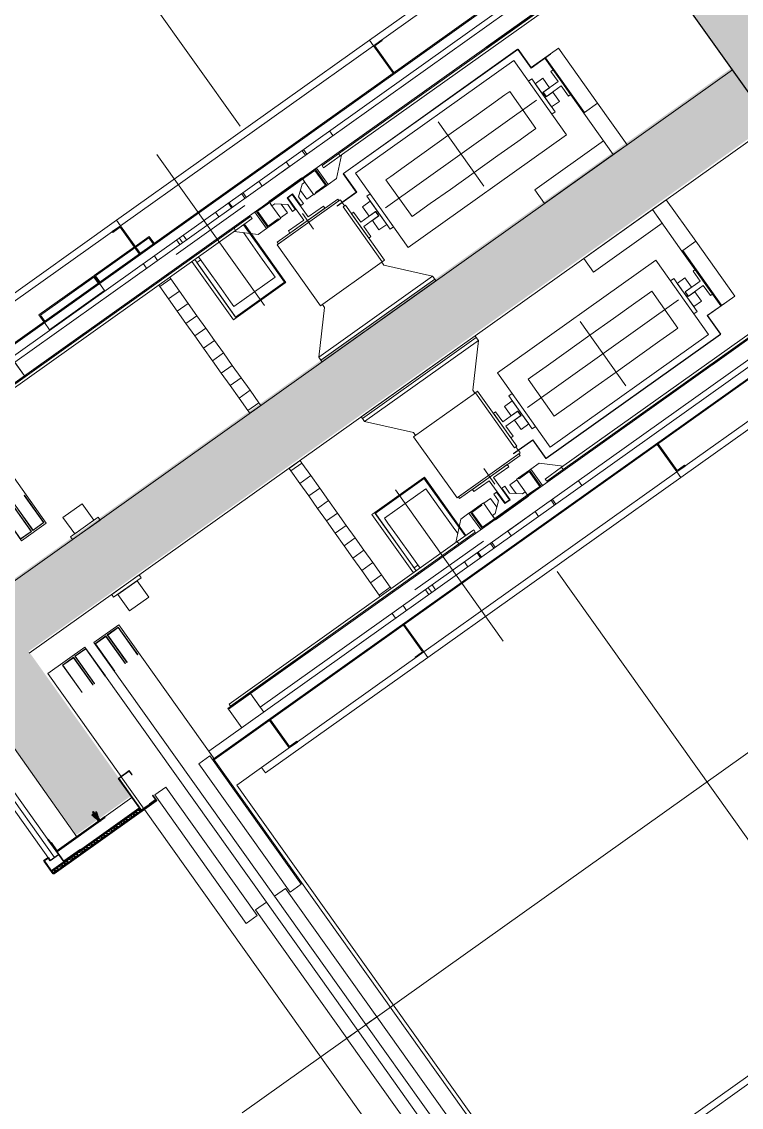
# Model space of a CAD drawing. Header units: centimetres. Extents: x 139057 to 200038, y 34824 to 80516.
# Drawn here: x 173953.5 to 174166.7, y 56848.3 to 57169.9 of the extents above; entities that cross this region are included whole.
import ezdxf

# ---------------------------------------------------------------- set-up
doc = ezdxf.new("R2010")
doc.units = ezdxf.units.CM
doc.header["$LTSCALE"] = 100
for name, pattern in [('AUSGEZOGEN', [0]), ('CENTER2', [28.575, 19.05, -3.175, 3.175, -3.175]), ('TR2010', [3, 2, -1])]:
    doc.linetypes.add(name, pattern=pattern)
doc.layers.get('0').update_dxf_attribs({"lineweight": 0})
for name, color, linetype in [('0.05', 57, 'Continuous'), ('0.20 Cementi Armati', 4, 'Continuous'), ('_retini_strutture', 7, 'Continuous'), ('A-20-QUOTE-LIN-ROSSE', 1, 'Continuous'), ('A-FIN-CTG', 20, 'Continuous'), ('lamiera zincata', 4, 'Continuous'), ('rivestimento legno', 17, 'Continuous'), ('VITERIA', 6, 'Continuous'), ('white', 7, 'Continuous')]:
    doc.layers.add(name, color=color, linetype=linetype)
for name, color, linetype, lineweight in [('410_STRUTTURE_001-AM_0', 7, 'Continuous', 0), ('437_RIVESTIMENTI_001-AM_0', 13, 'Continuous', 0), ('448_RAMPE_SCALE_ASCENS_001-AM_0', 216, 'Continuous', 0)]:
    doc.layers.add(name, color=color, linetype=linetype, lineweight=lineweight)

# ---------------------------------------------------------------- blocks, each defined once
blk = doc.blocks.new('LD_20100709082116_00000002')
for p, q in [((-10, 35), (-70, 35)), ((-70, 35), (-70, -35)), ((0, 50), (-10, 50)), ((-10, 50), (-10, -50)), ((-10, -35), (-10, 35)), ((0, -50), (0, 50)), ((-70, -35), (-10, -35)), ((-10, -50), (0, -50))]:
    blk.add_line(p, q)
blk = doc.blocks.new('LD_20100709082116_00000003')
for p, q in [((903, 1153), (-903, 1153)), ((-903, 1153), (-903, -1153)), ((-900, 1150), (900, 1150)), ((-900, -1150), (-900, 1150)), ((900, 1150), (900, -1150)), ((903, -1153), (903, 1153)), ((-903, -1153), (-900, -1153)), ((-900, -1153), (-900, -1150)), ((-900, -1151.5), (900, -1151.5)), ((900, -1150), (900, -1153)), ((900, -1153), (903, -1153))]:
    blk.add_line(p, q)
blk = doc.blocks.new('LD_20100709082116_00000004')
for p, q in [((-903, 90), (-1390, 90)), ((-1390, 90), (-1390, 0)), ((-1285, 85), (-1385, 85)), ((-1385, 85), (-1385, 45)), ((-1384, 84), (-1285, 84)), ((-1384, 46), (-1384, 84)), ((-1285, 84), (-1285, 85)), ((-450.05, 85), (-916.95, 85)), ((-916.95, 85), (-916.95, 45)), ((-450.05, 45), (-450.05, 85)), ((916.95, 85), (450.05, 85)), ((450.05, 85), (450.05, 45)), ((1390, 90), (903, 90)), ((916.95, 45), (916.95, 85)), ((1385, 85), (1285, 85)), ((1285, 85), (1285, 84)), ((1285, 84), (1384, 84)), ((1384, 84), (1384, 46)), ((1385, 45), (1385, 85)), ((1390, 0), (1390, 90)), ((-1385, 45), (-1285, 45)), ((-1285, 40), (-1385, 40)), ((-1385, 40), (-1385, 0)), ((-1285, 46), (-1384, 46)), ((-1384, 39), (-1285, 39)), ((-1384, 1), (-1384, 39)), ((-1285, 45), (-1285, 46)), ((-1285, 39), (-1285, 40)), ((-916.95, 45), (-450.05, 45)), ((-0.05, 40), (-466.95, 40)), ((-466.95, 40), (-466.95, 0)), ((-0.05, 0), (-0.05, 40)), ((466.95, 40), (0.05, 40)), ((0.05, 40), (0.05, 0)), ((450.05, 45), (916.95, 45)), ((466.95, 0), (466.95, 40)), ((1384, 46), (1285, 46)), ((1285, 46), (1285, 45)), ((1285, 45), (1385, 45)), ((1385, 40), (1285, 40)), ((1285, 40), (1285, 39)), ((1285, 39), (1384, 39)), ((1384, 39), (1384, 1)), ((1385, 0), (1385, 40)), ((-1390, 0), (-466.95, 0)), ((-1385, 0), (-1285, 0)), ((-1285, 1), (-1384, 1)), ((-1285, 0), (-1285, 1)), ((-466.95, 0), (-0.05, 0)), ((-0.05, 0), (0.05, 0)), ((0.05, 0), (466.95, 0)), ((466.95, 0), (1390, 0)), ((1384, 1), (1285, 1)), ((1285, 1), (1285, 0)), ((1285, 0), (1385, 0))]:
    blk.add_line(p, q)
blk = doc.blocks.new('LD_20100709082116_00000005')
for p, q in [((-997.5, 1030), (-1000.5, 1030)), ((-1000.5, 1030), (-1000.5, 730)), ((-997.5, 1030), (-997.5, 950)), ((-930, 1030), (-997.5, 1030)), ((-997.5, 730), (-997.5, 1030)), ((997.5, 1030), (930, 1030)), ((997.5, 950), (997.5, 1030)), ((1000.5, 1030), (997.5, 1030)), ((997.5, 1030), (997.5, 730)), ((1000.5, 730), (1000.5, 1030)), ((-1001, 1020), (-1009, 1020)), ((-1009, 1020), (-1009, 190)), ((-1001, 190), (-1001, 1020)), ((1009, 1020), (1001, 1020)), ((1001, 1020), (1001, 190)), ((1009, 190), (1009, 1020)), ((-947.5, 950), (-997.5, 950)), ((-997.5, 950), (-997.5, 60)), ((-997.5, 950), (-930, 950)), ((-947.5, -950), (-947.5, 950)), ((930, 950), (997.5, 950)), ((997.5, 950), (947.5, 950)), ((947.5, 950), (947.5, -950)), ((997.5, 60), (997.5, 950)), ((-1000.5, 730), (-997.5, 730)), ((997.5, 730), (1000.5, 730)), ((-1009, 195), (-1057.5, 142.5)), ((-997.5, 207.5), (-1001, 203.7)), ((-930, 207.5), (-947.5, 207.5)), ((947.5, 207.5), (930, 207.5)), ((1001, 203.7), (997.5, 207.5)), ((1057.5, 142.5), (1009, 195)), ((-1001, 190), (-1009, 190)), ((-1009, 190), (-1009, 130)), ((-1009, 190), (-1001, 190)), ((-1001, 130), (-1001, 190)), ((1009, 190), (1001, 190)), ((1001, 190), (1001, 130)), ((1001, 190), (1009, 190)), ((1009, 130), (1009, 190)), ((-1057.5, 142.5), (-1057.5, 112.5)), ((-1009, 130), (-1001, 130)), ((1001, 130), (1009, 130)), ((1057.5, 112.5), (1057.5, 142.5)), ((-1057.5, 112.5), (-997.5, 112.5)), ((-1057.5, 112.5), (-1057.5, 107.5)), ((-997.5, 112.5), (-1057.5, 112.5)), ((-997.5, 107.5), (-1057.5, 107.5)), ((-1057.5, 107.5), (-1057.5, 67.5)), ((-1057.5, 107.5), (-997.5, 107.5)), ((-1054.5, 104.5), (-1000.5, 104.5)), ((-1054.5, 67.5), (-1054.5, 104.5)), ((-1000.5, 104.5), (-1000.5, 67.5)), ((-997.5, 67.5), (-997.5, 107.5)), ((-947.5, 112.5), (-930, 112.5)), ((-930, 112.5), (-947.5, 112.5)), ((-947.5, 107.5), (-930, 107.5)), ((930, 112.5), (947.5, 112.5)), ((947.5, 112.5), (930, 112.5)), ((930, 107.5), (947.5, 107.5)), ((997.5, 112.5), (1057.5, 112.5)), ((1057.5, 112.5), (997.5, 112.5)), ((1057.5, 107.5), (997.5, 107.5)), ((997.5, 107.5), (997.5, 67.5)), ((997.5, 107.5), (1057.5, 107.5)), ((1000.5, 104.5), (1054.5, 104.5)), ((1000.5, 67.5), (1000.5, 104.5)), ((1054.5, 104.5), (1054.5, 67.5)), ((1057.5, 107.5), (1057.5, 112.5)), ((1057.5, 67.5), (1057.5, 107.5)), ((-1057.5, 67.5), (-1054.5, 67.5)), ((-1057.5, 67.5), (-1057.5, 60)), ((-997.5, 67.5), (-1000.5, 67.5)), ((-1000.5, 67.5), (-1000.5, -67.5)), ((-1000.5, 67.5), (-997.5, 67.5)), ((-997.5, -67.5), (-997.5, 67.5)), ((1000.5, 67.5), (997.5, 67.5)), ((997.5, 67.5), (997.5, -67.5)), ((997.5, 67.5), (1000.5, 67.5)), ((1000.5, -67.5), (1000.5, 67.5)), ((1054.5, 67.5), (1057.5, 67.5)), ((1057.5, 60), (1057.5, 67.5)), ((-1057.5, 60), (-1007, 60)), ((-947.5, 50), (-947.5, -50)), ((-930, 50), (-947.5, 50)), ((947.5, 50), (930, 50)), ((947.5, -50), (947.5, 50)), ((1007, 60), (1057.5, 60)), ((-1057.5, -60), (-1057.5, -67.5)), ((-1007, -60), (-1057.5, -60)), ((-997.5, -60), (-997.5, -950)), ((-947.5, -50), (-930, -50)), ((930, -50), (947.5, -50)), ((997.5, -950), (997.5, -60)), ((1057.5, -60), (1007, -60)), ((1057.5, -67.5), (1057.5, -60)), ((-1057.5, -67.5), (-1057.5, -107.5)), ((-1054.5, -67.5), (-1057.5, -67.5)), ((-1054.5, -104.5), (-1054.5, -67.5)), ((-1000.5, -67.5), (-997.5, -67.5)), ((-1000.5, -67.5), (-1000.5, -104.5)), ((-997.5, -67.5), (-1000.5, -67.5)), ((-997.5, -107.5), (-997.5, -67.5)), ((997.5, -67.5), (1000.5, -67.5)), ((997.5, -67.5), (997.5, -107.5)), ((1000.5, -67.5), (997.5, -67.5)), ((1000.5, -104.5), (1000.5, -67.5)), ((1054.5, -67.5), (1054.5, -104.5)), ((1057.5, -67.5), (1054.5, -67.5)), ((1057.5, -107.5), (1057.5, -67.5)), ((-1057.5, -107.5), (-997.5, -107.5)), ((-1057.5, -107.5), (-1057.5, -112.5)), ((-997.5, -107.5), (-1057.5, -107.5)), ((-1057.5, -112.5), (-1057.5, -142.5)), ((-997.5, -112.5), (-1057.5, -112.5)), ((-1057.5, -112.5), (-997.5, -112.5)), ((-1000.5, -104.5), (-1054.5, -104.5)), ((-930, -107.5), (-947.5, -107.5)), ((-930, -112.5), (-947.5, -112.5)), ((-947.5, -112.5), (-930, -112.5)), ((947.5, -107.5), (930, -107.5)), ((947.5, -112.5), (930, -112.5)), ((930, -112.5), (947.5, -112.5)), ((997.5, -107.5), (1057.5, -107.5)), ((1057.5, -107.5), (997.5, -107.5)), ((1057.5, -112.5), (997.5, -112.5)), ((997.5, -112.5), (1057.5, -112.5)), ((1054.5, -104.5), (1000.5, -104.5)), ((1057.5, -112.5), (1057.5, -107.5)), ((1057.5, -142.5), (1057.5, -112.5)), ((-1057.5, -142.5), (-1009, -195)), ((-1001, -130), (-1009, -130)), ((-1009, -130), (-1009, -190)), ((-1001, -190), (-1001, -130)), ((1009, -130), (1001, -130)), ((1001, -130), (1001, -190)), ((1009, -190), (1009, -130)), ((1009, -195), (1057.5, -142.5)), ((-1009, -190), (-1001, -190)), ((-1001, -190), (-1009, -190)), ((-1009, -190), (-1009, -1020)), ((-1001, -1020), (-1001, -190)), ((1001, -190), (1009, -190)), ((1009, -190), (1001, -190)), ((1001, -190), (1001, -1020)), ((1009, -1020), (1009, -190)), ((-1001, -203.7), (-997.5, -207.5)), ((-947.5, -207.5), (-930, -207.5)), ((930, -207.5), (947.5, -207.5)), ((997.5, -207.5), (1001, -203.7)), ((-997.5, -730), (-1000.5, -730)), ((-1000.5, -730), (-1000.5, -1030)), ((-997.5, -1030), (-997.5, -730)), ((1000.5, -730), (997.5, -730)), ((997.5, -730), (997.5, -1030)), ((1000.5, -1030), (1000.5, -730)), ((-997.5, -950), (-947.5, -950)), ((-997.5, -950), (-997.5, -1030)), ((-930, -950), (-997.5, -950)), ((997.5, -950), (930, -950)), ((947.5, -950), (997.5, -950)), ((997.5, -1030), (997.5, -950)), ((-1009, -1020), (-1001, -1020)), ((1001, -1020), (1009, -1020)), ((-1000.5, -1030), (-997.5, -1030)), ((-997.5, -1030), (-930, -1030)), ((930, -1030), (997.5, -1030)), ((997.5, -1030), (1000.5, -1030))]:
    blk.add_line(p, q)
blk = doc.blocks.new('LD_20100709082116_00000006')
for p, q in [((44.5, 63.5), (36.6, 63.5)), ((36.6, 63.5), (36.6, 7.94)), ((44.5, -63.5), (44.5, 63.5)), ((36.6, 7.94), (-44.5, 7.94)), ((-44.5, 7.94), (-44.5, -7.94)), ((-44.5, -7.94), (36.6, -7.94)), ((36.6, -7.94), (36.6, -63.5)), ((36.6, -63.5), (44.5, -63.5))]:
    blk.add_line(p, q)
blk = doc.blocks.new('LD_20100709082116_00000009')
for p, q in [((-1009, 252), (-1063, 252)), ((-1063, 252), (-1063, 242)), ((-1063, 242), (-1009, 242)), ((-997.5, 252), (-1001, 252)), ((-1001, 242), (-997.5, 242)), ((-930, 232), (-947.5, 232)), ((-947.5, 222), (-930, 222)), ((-1056, 60), (-1056, 35)), ((-1056, 35), (-1024, 35)), ((1024, 35), (1056, 35)), ((1056, 35), (1056, 60)), ((-1056, -35), (-1056, -60)), ((-1024, -35), (-1056, -35)), ((1056, -35), (1024, -35)), ((1056, -60), (1056, -35))]:
    blk.add_line(p, q)
blk = doc.blocks.new('LD_20100709082116_0000000A')
for p, q in [((-22.5, 60), (-24, 60)), ((-24, 60), (-24, -60)), ((-8, 60), (-19.5, 60)), ((-8, 50), (-8, 60)), ((16, 20), (-8, 50)), ((-1, 10), (41, 10)), ((-1, -10), (-1, 10)), ((41, 20), (16, 20)), ((41, 10), (41, 20)), ((-8, -50), (16, -20)), ((41, -10), (-1, -10)), ((16, -20), (41, -20)), ((41, -20), (41, -10)), ((-24, -60), (-22.5, -60)), ((-19.5, -60), (-8, -60)), ((-8, -60), (-8, -50))]:
    blk.add_line(p, q)
blk = doc.blocks.new('LD_20100709082116_0000000E')
for p, q in [((-1221, 92), (-1221, 89)), ((-1009, 92), (-1221, 92)), ((-1218, 89), (-1221, 89)), ((-1221, 89), (-1221, -89)), ((-1221, 89), (-1009, 89)), ((-1040.4, 89), (-1218, 89)), ((-1218, 89), (-1218, -89)), ((-1218, -89), (-1218, 89)), ((-997.5, 92), (-1001, 92)), ((-1001, 89), (-997.5, 89)), ((-930, 92), (-947.5, 92)), ((-947.5, 89), (-930, 89)), ((947.5, 92), (930, 92)), ((930, 89), (947.5, 89)), ((1001, 92), (997.5, 92)), ((997.5, 89), (1001, 89)), ((1221, 92), (1009, 92)), ((1009, 89), (1221, 89)), ((1218, 89), (1040.4, 89)), ((1221, 89), (1218, 89)), ((1218, 89), (1218, -89)), ((1218, -89), (1218, 89)), ((1221, 89), (1221, 92)), ((1221, -89), (1221, 89)), ((-1221, -89), (-1218, -89)), ((-1009, -89), (-1221, -89)), ((-1221, -89), (-1221, -99)), ((-1218, -89), (-1020, -89)), ((-997.5, -89), (-1001, -89)), ((-930, -89), (-947.5, -89)), ((947.5, -89), (930, -89)), ((1001, -89), (997.5, -89)), ((1221, -89), (1009, -89)), ((1020, -89), (1218, -89)), ((1218, -89), (1221, -89)), ((1221, -99), (1221, -89)), ((-1221, -99), (-1009, -99)), ((-1001, -99), (-997.5, -99)), ((-947.5, -99), (-930, -99)), ((930, -99), (947.5, -99)), ((997.5, -99), (1001, -99)), ((1009, -99), (1221, -99))]:
    blk.add_line(p, q)
blk = doc.blocks.new('LD_20100709082116_00000010')
at = {"linetype": 'CENTER2'}
for p, q in [((0, -125), (0, 125)), ((-275, 0), (275, 0))]:
    blk.add_line(p, q, dxfattribs=at)
for p, q in [((86.1, 75), (62.5, 75)), ((159.1, 75), (86.1, 75)), ((207.9, 75), (159.1, 75)), ((225, 75), (207.9, 75)), ((225, -75), (225, 75)), ((-21, -75), (-35, -75)), ((-35, -75), (-17.5, -75)), ((-17.5, -75), (-21, -75)), ((36, -75), (32.5, -75)), ((32.5, -75), (36, -75)), ((50.8, -75), (44, -75)), ((44, -75), (86.1, -75)), ((55, -75), (50.8, -75)), ((55, -89), (55, -75)), ((86.1, -75), (159.1, -75)), ((159.1, -75), (207.9, -75)), ((207.9, -75), (225, -75))]:
    blk.add_line(p, q)
blk = doc.blocks.new('LD_20100709082116_00000012')
for p, q in [((-930, 1180), (-930, -1150)), ((930, 1180), (-930, 1180)), ((930, -1150), (930, 1180)), ((-800, 1140), (-800, 1050)), ((-700, 1140), (-800, 1140)), ((697, 1140), (-697, 1140)), ((800, 1140), (700, 1140)), ((800, 1050), (800, 1140)), ((-800, -1050), (-800, -1140)), ((800, -1140), (800, -1050)), ((-930, -1150), (-903, -1150)), ((-800, -1140), (800, -1140)), ((903, -1150), (930, -1150))]:
    blk.add_line(p, q)
blk = doc.blocks.new('LD_20100709082116_00000014')
for p, q in [((203, 2300), (200, 2300)), ((200, 2300), (200, 2200)), ((203, 2203), (203, 2300)), ((1600, 2300), (1597, 2300)), ((1597, 2300), (1597, 2203)), ((1600, 2200), (1600, 2300)), ((120, 2200), (100, 2200)), ((100, 2200), (100, 100)), ((1680, 2200), (120, 2200)), ((120, 2200), (120, 2180)), ((120, 100), (120, 2200)), ((200, 2200), (230, 2200)), ((230, 2203), (203, 2203)), ((230, 2200), (230, 2203)), ((1597, 2203), (1570, 2203)), ((1570, 2203), (1570, 2200)), ((1570, 2200), (1600, 2200)), ((1680, 2180), (1680, 2200)), ((1700, 2200), (1680, 2200)), ((1680, 2200), (1680, 1610)), ((1700, 1610), (1700, 2200)), ((120, 2180), (1680, 2180)), ((100, 2100), (0, 2100)), ((0, 2100), (0, 2097)), ((0, 2097), (97, 2097)), ((97, 2097), (97, 2070)), ((100, 2070), (100, 2100)), ((1700, 2100), (1700, 2070)), ((1800, 2100), (1700, 2100)), ((1703, 2070), (1703, 2097)), ((1703, 2097), (1800, 2097)), ((1800, 2097), (1800, 2100)), ((97, 2070), (100, 2070)), ((1700, 2070), (1703, 2070)), ((1680, 1610), (1680, 690)), ((1680, 1610), (1700, 1610)), ((1700, 1640), (1700, 1610)), ((1703, 1640), (1700, 1640)), ((1700, 690), (1700, 1610)), ((1700, 1610), (1800, 1610)), ((1703, 1613), (1703, 1640)), ((1800, 1613), (1703, 1613)), ((1800, 1610), (1800, 1613)), ((1700, 690), (1680, 690)), ((1680, 690), (1680, 100)), ((1700, 690), (1700, 660)), ((1800, 690), (1700, 690)), ((1700, 100), (1700, 690)), ((1703, 660), (1703, 687)), ((1703, 687), (1800, 687)), ((1800, 687), (1800, 690)), ((1700, 660), (1703, 660)), ((100, 230), (97, 230)), ((97, 230), (97, 203)), ((100, 200), (100, 230)), ((1700, 230), (1700, 200)), ((1703, 230), (1700, 230)), ((1703, 203), (1703, 230)), ((97, 203), (0, 203)), ((0, 203), (0, 200)), ((0, 200), (100, 200)), ((1700, 200), (1800, 200)), ((1800, 203), (1703, 203)), ((1800, 200), (1800, 203)), ((100, 100), (120, 100)), ((1680, 100), (1700, 100))]:
    blk.add_line(p, q)
blk = doc.blocks.new('LD_20100709082116_00000015')
for p, q in [((-25, 301), (-25, 250)), ((0, 301), (-25, 301)), ((-22, 250), (-22, 298)), ((-22, 298), (0, 298)), ((0, 298), (0, 301)), ((-25, 247), (-25, 101)), ((-22, 104), (-22, 247)), ((-25, 101), (0, 101)), ((0, 100), (-25, 100)), ((-25, 100), (-25, -100)), ((0, 100), (-24.95, 100)), ((-24.95, 100), (-24.95, -100)), ((0, 104), (-22, 104)), ((-22, 97), (0, 97)), ((-22, -97), (-22, 97)), ((0, 101), (0, 104)), ((0, 97), (0, 100)), ((29.05, 100), (3, 100)), ((29.05, -100), (29.05, 100)), ((-25, -100), (0, -100)), ((-24.95, -100), (0, -100)), ((0, -97), (-22, -97)), ((0, -100), (0, -97)), ((3, -100), (29.05, -100))]:
    blk.add_line(p, q)
blk = doc.blocks.new('LD_20100709082116_00000017')
for p, q in [((68, 388), (67, 388)), ((67, 388), (67, 318)), ((68, 317), (68, 388)), ((-0.5, 317), (-0.5, -317)), ((0.5, 317), (-0.5, 317)), ((67, 318), (0, 318)), ((0, 318), (0, 317)), ((0, 317), (68, 317)), ((0.5, -317), (0.5, 317)), ((-0.5, -317), (0.5, -317)), ((68, -317), (0, -317)), ((0, -317), (0, -318)), ((0, -318), (67, -318)), ((67, -318), (67, -388)), ((68, -388), (68, -317)), ((67, -388), (68, -388))]:
    blk.add_line(p, q)
blk = doc.blocks.new('LD_20100709082116_00000018')
for p, q in [((-151, 417), (-351, 417)), ((-351, 417), (-351, 388)), ((0, 417), (-151, 417)), ((-151, 369.5), (-151, 417)), ((0, 367), (0, 417)), ((-350, 369.5), (-151, 369.5)), ((-151, 369.5), (-350, 369.5)), ((-350, 367), (-151, 367)), ((-151, 367), (-151, 369.5)), ((-151, 367), (0, 367)), ((0, 367), (-50, 367)), ((-50, 367), (-50, 117)), ((0, 117), (0, 367)), ((-50, 117), (0, 117)), ((-17, -278), (-127, -377)), ((-6, -278), (-17, -278)), ((-17, -278), (-17, -692)), ((-17, -692), (-17, -278)), ((0, -278), (-6, -278)), ((-6, -278), (-6, -692)), ((-6, -692), (-6, -278)), ((0, -692), (0, -278)), ((-360, -375), (-366, -375)), ((-366, -375), (-366, -595)), ((-351, -370), (-360, -370)), ((-360, -370), (-360, -600)), ((-360, -595), (-360, -375)), ((-338, -370), (-350, -370)), ((-138, -367), (-338, -367)), ((-338, -367), (-338, -375)), ((-338, -375), (-138, -375)), ((-138, -375), (-138, -367)), ((-138, -600), (-138, -375)), ((-127, -377), (-138, -377)), ((-366, -595), (-360, -595)), ((-360, -600), (-138, -600)), ((-138, -593), (-127, -593)), ((-127, -593), (-17, -692)), ((-17, -692), (-6, -692)), ((-6, -692), (0, -692))]:
    blk.add_line(p, q)
blk = doc.blocks.new('LD_20100709082116_0000001A')
for p, q in [((-135, 288), (-135, -288)), ((135, 288), (-135, 288)), ((135, -288), (135, 288)), ((-135, -288), (135, -288))]:
    blk.add_line(p, q)
blk = doc.blocks.new('LD_20100709082116_0000001B')
for p, q in [((7.94, 31), (-7.94, 31)), ((-7.94, 31), (-7.94, -23.1)), ((7.94, -23.1), (7.94, 31)), ((-7.94, -23.1), (-44.5, -23.1)), ((-44.5, -23.1), (-44.5, -31)), ((-44.5, -31), (44.5, -31)), ((44.5, -23.1), (7.94, -23.1)), ((44.5, -31), (44.5, -23.1))]:
    blk.add_line(p, q)
blk = doc.blocks.new('LD_20100709082116_0000001C')
for p, q in [((44.5, 31), (-44.5, 31)), ((-44.5, 31), (-44.5, 23.1)), ((-44.5, 23.1), (-7.94, 23.1)), ((-7.94, 23.1), (-7.94, -31)), ((7.94, -31), (7.94, 23.1)), ((7.94, 23.1), (44.5, 23.1)), ((44.5, 23.1), (44.5, 31)), ((-7.94, -31), (7.94, -31))]:
    blk.add_line(p, q)
blk = doc.blocks.new('LD_20100709082116_0000001D')
for p, q in [((-42, 23), (-42, -5)), ((-8, 23), (-42, 23)), ((-8, -1), (-8, 23)), ((8, 23), (8, -1)), ((42, 23), (8, 23)), ((42, -5), (42, 23)), ((60, -5), (-60, -5)), ((-60, -5), (-60, -17)), ((-60, -17), (60, -17)), ((-42, -5), (42, -5)), ((8, -1), (-8, -1)), ((60, -17), (60, -5))]:
    blk.add_line(p, q)
blk = doc.blocks.new('LD_20100709082116_00000020')
for p, q in [((60, 17), (-60, 17)), ((-60, 17), (-60, 5)), ((-60, 5), (60, 5)), ((42, 5), (-42, 5)), ((-42, 5), (-42, -23)), ((-8, 1), (8, 1)), ((-8, -23), (-8, 1)), ((8, 1), (8, -23)), ((42, -23), (42, 5)), ((60, 5), (60, 17)), ((-42, -23), (-8, -23)), ((8, -23), (42, -23))]:
    blk.add_line(p, q)
blk = doc.blocks.new('LD_20100709082116_00000024')
for p, q in [((-522.5, 20), (-540, 20)), ((-469, 20), (-472.5, 20)), ((-455.8, 20), (-461, 20)), ((-455.8, 20), (-455.8, -20)), ((-411.1, 20), (-455.8, 20)), ((-455.8, -20), (-455.8, 20)), ((-411.1, 20), (-411.1, -20)), ((-366.4, 20), (-411.1, 20)), ((-411.1, -20), (-411.1, 20)), ((-366.4, 20), (-366.4, -20)), ((-321.5, 20), (-366.4, 20)), ((-366.4, -20), (-366.4, 20)), ((-321.5, 20), (-321.5, -20)), ((-276.5, 20), (-321.5, 20)), ((-321.5, -20), (-321.5, 20)), ((-276.5, 20), (-276.5, -20)), ((-231.4, 20), (-276.5, 20)), ((-276.5, -20), (-276.5, 20)), ((-231.4, 20), (-231.4, -20)), ((-186.2, 20), (-231.4, 20)), ((-231.4, -20), (-231.4, 20)), ((-186.2, 20), (-186.2, -20)), ((-140.9, 20), (-186.2, 20)), ((-186.2, -20), (-186.2, 20)), ((-140.9, 20), (-140.9, -20)), ((-95.6, 20), (-140.9, 20)), ((-140.9, -20), (-140.9, 20)), ((-95.6, 20), (-95.6, -20)), ((-50.2, 20), (-95.6, 20)), ((-95.6, -20), (-95.6, 20)), ((-50.2, 20), (-50.2, -20)), ((-4.7, 20), (-50.2, 20)), ((-50.2, -20), (-50.2, 20)), ((-4.7, -20), (-4.7, 20)), ((-4.7, 20), (-4.7, -20)), ((4.7, 20), (-4.7, 20)), ((4.7, -20), (4.7, 20)), ((-540, -20), (-522.5, -20)), ((-472.5, -20), (-469, -20)), ((-461, -20), (-455.8, -20)), ((-455.8, -20), (-411.1, -20)), ((-411.1, -20), (-366.4, -20)), ((-366.4, -20), (-321.5, -20)), ((-321.5, -20), (-276.5, -20)), ((-276.5, -20), (-231.4, -20)), ((-231.4, -20), (-186.2, -20)), ((-186.2, -20), (-140.9, -20)), ((-140.9, -20), (-95.6, -20)), ((-95.6, -20), (-50.2, -20)), ((-50.2, -20), (-4.7, -20)), ((-4.7, -20), (4.7, -20))]:
    blk.add_line(p, q)
blk = doc.blocks.new('LD_20100709082116_00000001')
for p, q in [((-466.95, 180), (-1394.5, 180)), ((-1394.5, 180), (-1394.5, 45)), ((-1289.5, 180), (-1389.5, 180)), ((-1389.5, 180), (-1389.5, 140)), ((-1388.5, 179), (-1289.5, 179)), ((-1388.5, 141), (-1388.5, 179)), ((-1289.5, 179), (-1289.5, 180)), ((-0.05, 180), (-466.95, 180)), ((-466.95, 180), (-466.95, 140)), ((0.05, 180), (-0.05, 180)), ((-0.05, 140), (-0.05, 180)), ((466.95, 180), (0.05, 180)), ((0.05, 180), (0.05, 140)), ((1394.5, 180), (466.95, 180)), ((466.95, 140), (466.95, 180)), ((1389.5, 180), (1289.5, 180)), ((1289.5, 180), (1289.5, 179)), ((1289.5, 179), (1388.5, 179)), ((1388.5, 179), (1388.5, 141)), ((1389.5, 140), (1389.5, 180)), ((1394.5, 45), (1394.5, 180)), ((-1389.5, 140), (-1289.5, 140)), ((-1289.5, 135), (-1389.5, 135)), ((-1389.5, 135), (-1389.5, 95)), ((-1289.5, 141), (-1388.5, 141)), ((-1388.5, 134), (-1289.5, 134)), ((-1388.5, 96), (-1388.5, 134)), ((-1289.5, 140), (-1289.5, 141)), ((-1289.5, 134), (-1289.5, 135)), ((-450.05, 135), (-916.95, 135)), ((-916.95, 135), (-916.95, 95)), ((-466.95, 140), (-0.05, 140)), ((-450.05, 95), (-450.05, 135)), ((0.05, 140), (466.95, 140)), ((916.95, 135), (450.05, 135)), ((450.05, 135), (450.05, 95)), ((916.95, 95), (916.95, 135)), ((1388.5, 141), (1289.5, 141)), ((1289.5, 141), (1289.5, 140)), ((1289.5, 140), (1389.5, 140)), ((1389.5, 135), (1289.5, 135)), ((1289.5, 135), (1289.5, 134)), ((1289.5, 134), (1388.5, 134)), ((1388.5, 134), (1388.5, 96)), ((1389.5, 95), (1389.5, 135)), ((-1389.5, 95), (-1289.5, 95)), ((-1289.5, 96), (-1388.5, 96)), ((-1289.5, 95), (-1289.5, 96)), ((-1005, 75), (-1020, 75)), ((-1020, 75), (-1020, 36.5)), ((-1018.5, 73.5), (-1005, 73.5)), ((-1018.5, 36.5), (-1018.5, 73.5)), ((-1005, 73.5), (-1005, 75)), ((-900, 90), (-920, 90)), ((-920, 90), (-920, 88.5)), ((-920, 88.5), (-901.5, 88.5)), ((-916.95, 95), (-450.05, 95)), ((-901.5, 88.5), (-901.5, 36.5)), ((-900, 36.5), (-900, 90)), ((450.05, 95), (916.95, 95)), ((900, 90), (900, 36.5)), ((920, 90), (900, 90)), ((901.5, 36.5), (901.5, 88.5)), ((901.5, 88.5), (920, 88.5)), ((920, 88.5), (920, 90)), ((1005, 75), (1005, 73.5)), ((1020, 75), (1005, 75)), ((1005, 73.5), (1018.5, 73.5)), ((1018.5, 73.5), (1018.5, 36.5)), ((1020, 36.5), (1020, 75)), ((1388.5, 96), (1289.5, 96)), ((1289.5, 96), (1289.5, 95)), ((1289.5, 95), (1389.5, 95)), ((-1394.5, 45), (-1020, 45)), ((-1020, 36.5), (-1020, 35)), ((-900, 36.5), (-1020, 36.5)), ((-1020, 35), (-900, 35)), ((-1018.5, 45), (-901.5, 45)), ((-900, 45), (900, 45)), ((-900, 35), (-900, 36.5)), ((900, 36.5), (900, 35)), ((1020, 36.5), (900, 36.5)), ((900, 35), (1020, 35)), ((901.5, 45), (1018.5, 45)), ((1020, 45), (1394.5, 45)), ((1020, 35), (1020, 36.5))]:
    blk.add_line(p, q)
blk = doc.blocks.new('LD_20100709082116_0000000F')
at = {"linetype": 'CENTER2'}
for p, q in [((0, -125), (0, 125)), ((-275, 0), (275, 0))]:
    blk.add_line(p, q, dxfattribs=at)
for p, q in [((-207.9, 75), (-225, 75)), ((-225, 75), (-225, -75)), ((-159.1, 75), (-207.9, 75)), ((-86.1, 75), (-159.1, 75)), ((-62.5, 75), (-86.1, 75)), ((-225, -75), (-207.9, -75)), ((-207.9, -75), (-159.1, -75)), ((-159.1, -75), (-86.1, -75)), ((-86.1, -75), (-44, -75)), ((-50.8, -75), (-55, -75)), ((-55, -75), (-55, -89)), ((-44, -75), (-50.8, -75)), ((-32.5, -75), (-36, -75)), ((-36, -75), (-32.5, -75)), ((21, -75), (17.5, -75)), ((17.5, -75), (35, -75)), ((35, -75), (21, -75))]:
    blk.add_line(p, q)
blk = doc.blocks.new('ASC_ESSE')
at = {"linetype": 'CENTER2'}
for p, q in [((4625, 2975), (4625, -275)), ((3485.5, 1285), (5764.5, 1285)), ((8914.5, 1285), (6635.5, 1285)), ((5837, 1075), (5837, 525)), ((6563, 1075), (6563, 525)), ((5954, 800), (5720, 800)), ((6446, 800), (6680, 800))]:
    blk.add_line(p, q, dxfattribs=at)
for p, q in [((5770, 1007.9), (5770, 1025)), ((5770, 1025), (5904, 1025)), ((5770, 959.1), (5770, 1007.9)), ((5904, 1025), (5904, 1007.9)), ((5904, 1007.9), (5904, 959.1)), ((6496, 1025), (6496, 1007.9)), ((6630, 1025), (6496, 1025)), ((6496, 1007.9), (6496, 959.1)), ((6630, 1007.9), (6630, 1025)), ((6630, 959.1), (6630, 1007.9)), ((5770, 886.1), (5770, 959.1)), ((5904, 959.1), (5904, 886.1)), ((6496, 959.1), (6496, 886.1)), ((6630, 886.1), (6630, 959.1)), ((5770, 800), (5770, 886.1)), ((5904, 886.1), (5904, 800)), ((6496, 886.1), (6496, 800)), ((6630, 800), (6630, 886.1)), ((5770, 713.9), (5770, 800)), ((5904, 800), (5904, 713.9)), ((6496, 800), (6496, 713.9)), ((6630, 713.9), (6630, 800)), ((5770, 640.9), (5770, 713.9)), ((5904, 713.9), (5904, 640.9)), ((6496, 713.9), (6496, 640.9)), ((6630, 640.9), (6630, 713.9)), ((5770, 592.1), (5770, 640.9)), ((5904, 640.9), (5904, 592.1)), ((6496, 640.9), (6496, 592.1)), ((6630, 592.1), (6630, 640.9)), ((5770, 575), (5770, 592.1)), ((5904, 592.1), (5904, 575)), ((6496, 592.1), (6496, 575)), ((6630, 575), (6630, 592.1)), ((5904, 575), (5770, 575)), ((6496, 575), (6630, 575))]:
    blk.add_line(p, q)
at = {"xscale": -1, "rotation": 180}
for name, p in [('LD_20100709082116_00000001', (4625, 2735)), ('LD_20100709082116_00000004', (4625, 2525)), ('LD_20100709082116_00000012', (4625, 1285)), ('LD_20100709082116_00000003', (4625, 1285)), ('LD_20100709082116_00000002', (6100, 2350)), ('LD_20100709082116_00000014', (3725, 2435)), ('LD_20100709082116_00000005', (4625, 1285)), ('LD_20100709082116_00000024', (6095, 1735)), ('LD_20100709082116_0000000F', (3660, 1535)), ('LD_20100709082116_00000010', (5590, 1535)), ('LD_20100709082116_0000000E', (4625, 1535)), ('LD_20100709082116_00000018', (6100, 800)), ('LD_20100709082116_00000009', (4625, 1285)), ('LD_20100709082116_0000000A', (5645, 1285)), ('LD_20100709082116_00000006', (5689.5, 1285)), ('LD_20100709082116_00000017', (5682, 800)), ('LD_20100709082116_0000001B', (5837, 1136)), ('LD_20100709082116_00000020', (5837, 1105)), ('LD_20100709082116_0000001A', (5837, 800)), ('LD_20100709082116_0000001D', (5837, 495)), ('LD_20100709082116_0000001C', (5837, 464))]:
    blk.add_blockref(name, p, dxfattribs=at)
at = {"rotation": 180}
for name, p in [('LD_20100709082116_00000004', (7775, 2525)), ('LD_20100709082116_00000012', (7775, 1285)), ('LD_20100709082116_00000003', (7775, 1285)), ('LD_20100709082116_00000002', (6300, 2350)), ('LD_20100709082116_00000014', (8675, 2435)), ('LD_20100709082116_00000005', (7775, 1285)), ('LD_20100709082116_00000015', (3725, 1995)), ('LD_20100709082116_00000015', (6875, 1995)), ('LD_20100709082116_00000024', (6305, 1735)), ('LD_20100709082116_00000010', (6810, 1535)), ('LD_20100709082116_0000000E', (7775, 1535)), ('LD_20100709082116_00000018', (6300, 800)), ('LD_20100709082116_00000006', (6710.5, 1285)), ('LD_20100709082116_0000000A', (6755, 1285)), ('LD_20100709082116_00000009', (7775, 1285)), ('LD_20100709082116_0000001B', (6563, 1136)), ('LD_20100709082116_00000017', (6718, 800)), ('LD_20100709082116_00000020', (6563, 1105)), ('LD_20100709082116_0000001A', (6563, 800)), ('LD_20100709082116_0000001D', (6563, 495)), ('LD_20100709082116_0000001C', (6563, 464))]:
    blk.add_blockref(name, p, dxfattribs=at)
blk = doc.blocks.new('imbotte_esse')
h = blk.add_hatch()
h.set_pattern_fill('ANSI38', scale=2, angle=90, style=0)
h.set_pattern_definition([(135, (25807.2365, -1189.3905), (-4.49012806, -4.49012806), []), (225, (25807.2365, -1189.3905), (-4.49012806, -13.4703842), [15.875, -9.525])])
h.paths.add_polyline_path([(-67103.8, 29410.8), (-67111.8, 29410.8), (-67111.8, 29093.2), (-67103.8, 29093.1)])
at = {"color": 4}
for p, q in [((-67113.8, 29465.5, 0), (-67113.8, 29093.6)), ((-67112.3, 29412.7, 0), (-67112.3, 29465.5, 0)), ((-67112.3, 29465.5, 0), (-67110.8, 29465.5, 0)), ((-67112.3, 29463.7, 0), (-67112.3, 29095.1)), ((-67110.8, 29465.5, 0), (-67110.8, 29414.2, 0)), ((-67110.8, 29443.7, 0), (-67110.8, 29463.7, 0)), ((-67109.3, 29465.5, 0), (-67109.3, 29443.7, 0)), ((-67110.8, 29443.7, 0), (-67109.3, 29443.7, 0)), ((-67090.8, 29412.7, 0), (-67112.3, 29412.7, 0)), ((-67110.8, 29414.2, 0), (-67090.8, 29414.2, 0)), ((-67090.8, 29414.2, 0), (-67090.8, 29412.7, 0)), ((-67065.8, 29107.6), (-67074.8, 29107.6)), ((-67074.8, 29107.6), (-67074.8, 29106.3)), ((-67111.8, 29091.6), (-67065.8, 29091.6)), ((-67110.3, 29093.1), (-67067.3, 29093.1)), ((-67067.3, 29106.1), (-67074.8, 29106.1)), ((-67065.3, 29095.1), (-67065.3, 29104.1)), ((-67063.8, 29093.6), (-67063.8, 29105.6))]:
    blk.add_line(p, q, dxfattribs=at)
blk.add_lwpolyline([(-67112.3, 29410.8), (-67101.8, 29410.8), (-67101.8, 29093.1)])
at = {"elevation": 0}
blk.add_lwpolyline([(-67111.8, 29093.2), (-67103.8, 29093.1), (-67103.8, 29410.8), (-67111.8, 29410.8)], close=True, dxfattribs=at)
at = {"color": 4}
for centre, radius, start, end in [((-67111.5, 29465.5, 0), 2.25, 0, 180), ((-67111.5, 29465.5, 0), 0.75, 0, 180), ((-67065.8, 29105.6), 2, 0, 90), ((-67111.8, 29093.6), 2, 180, 270), ((-67110.3, 29095.1), 2, 180, 270), ((-67067.3, 29104.1), 2, 0, 90), ((-67067.3, 29095.1), 2, 270, 0), ((-67065.8, 29093.6), 2, 270, 0)]:
    blk.add_arc(centre, radius, start, end, dxfattribs=at)
blk = doc.blocks.new('VITE E TASSELLO')
at = {"layer": 'VITERIA', "color": 1}
blk.add_lwpolyline([(-67911.6, 29357.5), (-67911.6, 29364), (-67918.5, 29364), (-67921.7, 29364.9), (-67921.4, 29366), (-67924.4, 29365.6), (-67925.6, 29365.9), (-67925.3, 29367), (-67928.2, 29366.6), (-67929.5, 29366.9), (-67929.2, 29368.1), (-67932.1, 29367.6), (-67933.3, 29368), (-67933, 29369.1), (-67936, 29368.7), (-67936.5, 29366.6), (-67914.9, 29360.8), (-67936.5, 29355), (-67936, 29352.8), (-67933, 29352.4), (-67933.3, 29353.6), (-67932.1, 29353.9), (-67929.2, 29353.5), (-67929.5, 29354.6), (-67928.2, 29354.9), (-67925.3, 29354.5), (-67925.6, 29355.6), (-67924.4, 29355.9), (-67921.4, 29355.5), (-67921.7, 29356.7), (-67918.5, 29357.5)], close=True, dxfattribs=at)
at = {"layer": 'white', "color": 7}
for p, q in [((-67943.4, 29360.9), (-67942, 29361.5)), ((-67943.4, 29360.9), (-67942.2, 29360.4)), ((-67942.2, 29360.4), (-67942, 29361.5)), ((-67941.9, 29359.8), (-67942.2, 29360.4)), ((-67942, 29361.5), (-67941.6, 29362.1)), ((-67941.6, 29362.1), (-67941.9, 29359.8)), ((-67941.8, 29359.8), (-67941.9, 29359.8)), ((-67941.8, 29359.8), (-67941.5, 29362.1)), ((-67941.5, 29360.1), (-67941.8, 29359.8)), ((-67941.6, 29362.1), (-67941.5, 29362.1)), ((-67941.5, 29362.1), (-67941.2, 29361.8)), ((-67941.5, 29360.1), (-67941.2, 29361.8)), ((-67941.5, 29360.1), (-67940.8, 29359.8)), ((-67941.2, 29361.8), (-67940.5, 29362.1)), ((-67940.8, 29359.8), (-67940.5, 29362.1)), ((-67940.6, 29359.2), (-67940.8, 29359.8)), ((-67940.1, 29362.8), (-67940.6, 29359.2)), ((-67940.4, 29359.2), (-67940.6, 29359.2)), ((-67940.5, 29362.1), (-67940.1, 29362.8)), ((-67940.4, 29359.2), (-67940, 29362.8)), ((-67940.1, 29359.5), (-67940.4, 29359.2)), ((-67940.1, 29362.8), (-67940, 29362.8)), ((-67940.1, 29359.5), (-67939.6, 29362.5)), ((-67940.1, 29359.5), (-67939.5, 29359.3)), ((-67940, 29362.8), (-67939.6, 29362.5)), ((-67939.6, 29362.5), (-67939.5, 29362.5)), ((-67939.5, 29359.3), (-67938.9, 29362.5)), ((-67938.9, 29362.5), (-67939.5, 29362.5)), ((-67939.2, 29358.7), (-67939.5, 29359.3)), ((-67939.2, 29358.7), (-67938.6, 29363.1)), ((-67939, 29358.7), (-67939.2, 29358.7)), ((-67939, 29358.7), (-67938.5, 29363.1)), ((-67938.7, 29359.3), (-67939, 29358.7)), ((-67938.9, 29362.5), (-67938.6, 29363.1)), ((-67938.2, 29362.5), (-67938.7, 29359.3)), ((-67938.1, 29359.3), (-67938.7, 29359.3)), ((-67938.6, 29363.1), (-67938.5, 29363.1)), ((-67938.5, 29363.1), (-67938.2, 29362.5)), ((-67937.6, 29362.5), (-67938.2, 29362.5)), ((-67938.1, 29359.3), (-67937.6, 29362.5)), ((-67937.8, 29358.7), (-67938.1, 29359.3)), ((-67937.8, 29358.7), (-67937.3, 29363.1)), ((-67937.7, 29358.7), (-67937.8, 29358.7)), ((-67937.7, 29358.7), (-67937.1, 29363.1)), ((-67937.4, 29359.3), (-67937.7, 29358.7)), ((-67937.6, 29362.5), (-67937.3, 29363.1)), ((-67936.8, 29362.5), (-67937.4, 29359.3)), ((-67936.7, 29359.3), (-67937.4, 29359.3)), ((-67937.3, 29363.1), (-67937.1, 29363.1)), ((-67937.1, 29363.1), (-67936.8, 29362.5)), ((-67936.1, 29362.5), (-67936.8, 29362.5)), ((-67936.1, 29362.5), (-67936.7, 29359.3)), ((-67936.7, 29359.3), (-67936.4, 29358.7)), ((-67936.4, 29358.7), (-67935.8, 29363.1)), ((-67936.4, 29358.7), (-67936.2, 29358.7)), ((-67936.2, 29358.7), (-67935.7, 29363.1)), ((-67936.2, 29358.7), (-67935.9, 29359.3)), ((-67935.8, 29363.1), (-67936.1, 29362.5)), ((-67935.9, 29359.3), (-67935.4, 29362.5)), ((-67935.2, 29359.3), (-67935.9, 29359.3)), ((-67935.7, 29363.1), (-67935.8, 29363.1)), ((-67935.4, 29362.5), (-67935.7, 29363.1)), ((-67934.7, 29362.5), (-67935.4, 29362.5)), ((-67934.7, 29362.5), (-67935.2, 29359.3)), ((-67935.2, 29359.3), (-67934.9, 29358.7)), ((-67934.9, 29358.7), (-67934.4, 29363.1)), ((-67934.9, 29358.7), (-67934.8, 29358.7)), ((-67934.8, 29358.7), (-67934.3, 29363.1)), ((-67934.8, 29358.7), (-67934.5, 29359.3)), ((-67934.4, 29363.1), (-67934.7, 29362.5)), ((-67934.5, 29359.3), (-67933.9, 29362.5)), ((-67933.8, 29359.3), (-67934.5, 29359.3)), ((-67934.3, 29363.1), (-67934.4, 29363.1)), ((-67933.9, 29362.5), (-67934.3, 29363.1)), ((-67933.3, 29362.5), (-67933.9, 29362.5)), ((-67933.3, 29362.5), (-67933.8, 29359.3)), ((-67933.8, 29359.3), (-67933.5, 29358.7)), ((-67933.5, 29358.7), (-67932.9, 29363.1)), ((-67933.5, 29358.7), (-67933.3, 29358.7)), ((-67932.9, 29363.1), (-67933.3, 29362.5)), ((-67933.3, 29358.7), (-67932.8, 29363.1)), ((-67933.3, 29358.7), (-67933, 29359.3)), ((-67933, 29359.3), (-67932.5, 29362.5)), ((-67932.4, 29359.3), (-67933, 29359.3)), ((-67932.8, 29363.1), (-67932.9, 29363.1)), ((-67932.5, 29362.5), (-67932.8, 29363.1)), ((-67931.8, 29362.5), (-67932.5, 29362.5)), ((-67931.8, 29362.5), (-67932.4, 29359.3)), ((-67932.4, 29359.3), (-67932, 29358.7)), ((-67932, 29358.7), (-67931.5, 29363.1)), ((-67932, 29358.7), (-67931.9, 29358.7)), ((-67931.9, 29358.7), (-67931.4, 29363.1)), ((-67931.9, 29358.7), (-67931.6, 29359.3)), ((-67931.5, 29363.1), (-67931.8, 29362.5)), ((-67931.6, 29359.3), (-67931.1, 29362.5)), ((-67930.9, 29359.3), (-67931.6, 29359.3)), ((-67931.4, 29363.1), (-67931.5, 29363.1)), ((-67931.1, 29362.5), (-67931.4, 29363.1)), ((-67930.4, 29362.5), (-67931.1, 29362.5)), ((-67930.4, 29362.5), (-67930.9, 29359.3)), ((-67930.9, 29359.3), (-67930.6, 29358.7)), ((-67930.6, 29358.7), (-67930.1, 29363.1)), ((-67930.6, 29358.7), (-67930.5, 29358.7)), ((-67930.5, 29358.7), (-67929.9, 29363.1)), ((-67930.5, 29358.7), (-67930.2, 29359.3)), ((-67930.1, 29363.1), (-67930.4, 29362.5)), ((-67930.2, 29359.3), (-67929.6, 29362.5)), ((-67929.5, 29359.3), (-67930.2, 29359.3)), ((-67929.9, 29363.1), (-67930.1, 29363.1)), ((-67929.6, 29362.5), (-67929.9, 29363.1)), ((-67928.9, 29362.5), (-67929.6, 29362.5)), ((-67928.9, 29362.5), (-67929.5, 29359.3)), ((-67929.5, 29359.3), (-67929.2, 29358.7)), ((-67929.2, 29358.7), (-67928.6, 29363.1)), ((-67929.2, 29358.7), (-67929, 29358.7)), ((-67929, 29358.7), (-67928.5, 29363.1)), ((-67929, 29358.7), (-67928.7, 29359.3)), ((-67928.6, 29363.1), (-67928.9, 29362.5)), ((-67928.7, 29359.3), (-67928.2, 29362.5)), ((-67928, 29359.3), (-67928.7, 29359.3)), ((-67928.5, 29363.1), (-67928.6, 29363.1)), ((-67928.2, 29362.5), (-67928.5, 29363.1)), ((-67927.5, 29362.5), (-67928.2, 29362.5)), ((-67928, 29359.3), (-67927.5, 29362.5)), ((-67927.7, 29358.7), (-67928, 29359.3)), ((-67927.7, 29358.7), (-67927.2, 29363.1)), ((-67927.6, 29358.7), (-67927.7, 29358.7)), ((-67927.6, 29358.7), (-67927.1, 29363.1)), ((-67927.3, 29359.3), (-67927.6, 29358.7)), ((-67927.5, 29362.5), (-67927.2, 29363.1)), ((-67926.7, 29362.5), (-67927.3, 29359.3)), ((-67926.6, 29359.3), (-67927.3, 29359.3)), ((-67927.2, 29363.1), (-67927.1, 29363.1)), ((-67927.1, 29363.1), (-67926.7, 29362.5)), ((-67926.1, 29362.5), (-67926.7, 29362.5)), ((-67926.6, 29359.3), (-67926.1, 29362.5)), ((-67926.3, 29358.7), (-67926.6, 29359.3)), ((-67926.3, 29358.7), (-67925.7, 29363.1)), ((-67926.1, 29358.7), (-67926.3, 29358.7)), ((-67926.1, 29358.7), (-67925.6, 29363.1)), ((-67926.1, 29362.5), (-67925.7, 29363.1)), ((-67925.8, 29359.3), (-67926.1, 29358.7)), ((-67925.3, 29362.5), (-67925.8, 29359.3)), ((-67925.2, 29359.3), (-67925.8, 29359.3)), ((-67925.7, 29363.1), (-67925.6, 29363.1)), ((-67925.6, 29363.1), (-67925.3, 29362.5)), ((-67924.6, 29362.5), (-67925.3, 29362.5)), ((-67925.2, 29359.3), (-67924.6, 29362.5)), ((-67924.8, 29358.7), (-67925.2, 29359.3)), ((-67924.8, 29358.7), (-67924.3, 29363.1)), ((-67924.7, 29358.7), (-67924.8, 29358.7)), ((-67924.7, 29358.7), (-67924.2, 29363.1)), ((-67924.4, 29359.3), (-67924.7, 29358.7)), ((-67924.6, 29362.5), (-67924.3, 29363.1)), ((-67923.9, 29362.5), (-67924.4, 29359.3)), ((-67923.7, 29359.3), (-67924.4, 29359.3)), ((-67924.3, 29363.1), (-67924.2, 29363.1)), ((-67924.2, 29363.1), (-67923.9, 29362.5)), ((-67923.2, 29362.5), (-67923.9, 29362.5)), ((-67923.2, 29362.5), (-67923.7, 29359.3)), ((-67923.7, 29359.3), (-67923.4, 29358.7)), ((-67923.4, 29358.7), (-67922.9, 29363.1)), ((-67923.4, 29358.7), (-67923.3, 29358.7)), ((-67923.3, 29358.7), (-67922.7, 29363.1)), ((-67923.3, 29358.7), (-67923, 29359.3)), ((-67922.9, 29363.1), (-67923.2, 29362.5)), ((-67923, 29359.3), (-67922.4, 29362.5)), ((-67922.3, 29359.3), (-67923, 29359.3)), ((-67922.7, 29363.1), (-67922.9, 29363.1)), ((-67922.4, 29362.5), (-67922.7, 29363.1)), ((-67921.7, 29362.5), (-67922.4, 29362.5)), ((-67921.7, 29362.5), (-67922.3, 29359.3)), ((-67922.3, 29359.3), (-67922, 29358.7)), ((-67922, 29358.7), (-67921.4, 29363.1)), ((-67922, 29358.7), (-67921.8, 29358.7)), ((-67921.8, 29358.7), (-67921.3, 29363.1)), ((-67921.8, 29358.7), (-67921.5, 29359.3)), ((-67921.4, 29363.1), (-67921.7, 29362.5)), ((-67921.5, 29359.3), (-67921, 29362.5)), ((-67920.8, 29359.3), (-67921.5, 29359.3)), ((-67921.3, 29363.1), (-67921.4, 29363.1)), ((-67921, 29362.5), (-67921.3, 29363.1)), ((-67920.3, 29362.5), (-67921, 29362.5)), ((-67920.3, 29362.5), (-67920.8, 29359.3)), ((-67920.8, 29359.3), (-67920.5, 29358.7)), ((-67920.5, 29358.7), (-67920, 29363.1)), ((-67920.5, 29358.7), (-67920.4, 29358.7)), ((-67920.4, 29358.7), (-67919.9, 29363.1)), ((-67920.4, 29358.7), (-67920.1, 29359.3)), ((-67920, 29363.1), (-67920.3, 29362.5)), ((-67920.1, 29359.3), (-67919.5, 29362.5)), ((-67919.4, 29359.3), (-67920.1, 29359.3)), ((-67919.9, 29363.1), (-67920, 29363.1)), ((-67919.5, 29362.5), (-67919.9, 29363.1)), ((-67918.9, 29362.5), (-67919.5, 29362.5)), ((-67918.9, 29362.5), (-67919.4, 29359.3)), ((-67919.4, 29359.3), (-67919.1, 29358.7)), ((-67919.1, 29358.7), (-67918.5, 29363.1)), ((-67919.1, 29358.7), (-67918.9, 29358.7)), ((-67918.9, 29358.7), (-67918.4, 29363.1)), ((-67918.5, 29363.1), (-67918.9, 29362.5)), ((-67918.9, 29358.7), (-67918.6, 29359.3)), ((-67918.6, 29359.3), (-67918.1, 29362.5)), ((-67918, 29359.3), (-67918.6, 29359.3)), ((-67918.4, 29363.1), (-67918.5, 29363.1)), ((-67918.1, 29362.5), (-67918.4, 29363.1)), ((-67917.4, 29362.5), (-67918.1, 29362.5)), ((-67917.4, 29362.5), (-67918, 29359.3)), ((-67918, 29359.3), (-67917.6, 29358.7)), ((-67917.6, 29358.7), (-67917.1, 29363.1)), ((-67917.6, 29358.7), (-67917.5, 29358.7)), ((-67917.5, 29358.7), (-67917, 29363.1)), ((-67917.5, 29358.7), (-67917.2, 29359.3)), ((-67917.1, 29363.1), (-67917.4, 29362.5)), ((-67917.2, 29359.3), (-67916.7, 29362.5)), ((-67916.5, 29359.3), (-67917.2, 29359.3)), ((-67917, 29363.1), (-67917.1, 29363.1)), ((-67916.7, 29362.5), (-67917, 29363.1)), ((-67916, 29362.5), (-67916.7, 29362.5)), ((-67916, 29362.5), (-67916.5, 29359.3)), ((-67916.5, 29359.3), (-67916.2, 29358.7)), ((-67916.2, 29358.7), (-67915.7, 29363.1)), ((-67916.2, 29358.7), (-67916.1, 29358.7)), ((-67916.1, 29358.7), (-67915.5, 29363.1)), ((-67916.1, 29358.7), (-67915.8, 29359.3)), ((-67915.7, 29363.1), (-67916, 29362.5)), ((-67915.8, 29359.3), (-67915.2, 29362.5)), ((-67915.1, 29359.3), (-67915.8, 29359.3)), ((-67915.5, 29363.1), (-67915.7, 29363.1)), ((-67915.2, 29362.5), (-67915.5, 29363.1)), ((-67914.5, 29362.5), (-67915.2, 29362.5)), ((-67914.5, 29362.5), (-67915.1, 29359.3)), ((-67915.1, 29359.3), (-67914.8, 29358.7)), ((-67914.8, 29358.7), (-67914.2, 29363.1)), ((-67914.8, 29358.7), (-67914.6, 29358.7)), ((-67914.6, 29358.7), (-67914.1, 29363.1)), ((-67914.6, 29358.7), (-67914.3, 29359.3)), ((-67914.2, 29363.1), (-67914.5, 29362.5)), ((-67914.3, 29359.3), (-67913.8, 29362.5)), ((-67913.6, 29359.3), (-67914.3, 29359.3)), ((-67914.1, 29363.1), (-67914.2, 29363.1)), ((-67913.8, 29362.5), (-67914.1, 29363.1)), ((-67913.1, 29362.5), (-67913.8, 29362.5)), ((-67913.1, 29362.5), (-67913.6, 29359.3)), ((-67913.6, 29359.3), (-67913.3, 29358.7)), ((-67913.3, 29358.7), (-67912.8, 29363.1)), ((-67913.3, 29358.7), (-67913.2, 29358.7)), ((-67913.2, 29358.7), (-67912.7, 29363.1)), ((-67913.2, 29358.7), (-67912.9, 29359.3)), ((-67912.8, 29363.1), (-67913.1, 29362.5)), ((-67912.9, 29359.3), (-67912.3, 29362.5)), ((-67912.2, 29359.3), (-67912.9, 29359.3)), ((-67912.7, 29363.1), (-67912.8, 29363.1)), ((-67912.3, 29362.5), (-67912.7, 29363.1)), ((-67911.5, 29362.5), (-67912.3, 29362.5)), ((-67912.2, 29359.3), (-67912.1, 29360.1)), ((-67911.9, 29358.7), (-67912.2, 29359.3)), ((-67912.1, 29360.1), (-67911.6, 29361.4)), ((-67911.9, 29358.7), (-67911.6, 29361.4)), ((-67911.7, 29358.7), (-67911.9, 29358.7)), ((-67911.4, 29361.4), (-67911.7, 29358.7)), ((-67911.4, 29359.3), (-67911.7, 29358.7)), ((-67911.6, 29361.4), (-67911.4, 29361.4)), ((-67911.2, 29360.8), (-67911.4, 29361.4)), ((-67911.2, 29360.8), (-67911.4, 29359.3)), ((-67910.9, 29363.2), (-67910.9, 29358.7)), ((-67908.2, 29360.5), (-67908.2, 29361.3)), ((-67908.2, 29361.3), (-67907.8, 29361.3)), ((-67907.8, 29360.5), (-67908.2, 29360.5))]:
    blk.add_line(p, q, dxfattribs=at)
at = {"layer": 'white', "color": 7, "linetype": 'AUSGEZOGEN'}
blk.add_line((-67913.9, 29362.5), (-67914.8, 29362.5), dxfattribs=at)
at = {"layer": 'white', "linetype": 'ByBlock', "ltscale": 0.5}
for points in [[(-67907.8, 29361.3), (-67907.8, 29364.9)], [(-67907.8, 29360.5), (-67907.8, 29356.9)]]:
    blk.add_lwpolyline(points, dxfattribs=at)
for centre, start, end in [((-67911.3, 29367.4), 275.5146, 324.0155), ((-67911.3, 29354.4), 35.9845, 84.4854)]:
    blk.add_arc(centre, 4.29, start, end, dxfattribs=at)
at = {"layer": 'white', "color": 7}
for centre, start, end in [((-67911.5, 29363.2), 270, 0), ((-67911.5, 29358.7), 0, 82.9936)]:
    blk.add_arc(centre, 0.63, start, end, dxfattribs=at)
blk = doc.blocks.new('A$C19640A7E')
at = {"color": 4}
for points in [[(-0.5, 139.5), (-0.5, -33.5), (29.5, -33.5), (29.5, -35), (-2, -35), (-2, 139.5), (-0.5, 139.5)], [(42.3, -35.5), (42.3, -37), (-38.5, -37), (-38.5, 24.5), (-37, 24.5), (-37, -35.5), (42.3, -35.5)]]:
    blk.add_lwpolyline(points, dxfattribs=at)
at = {"layer": 'rivestimento legno', "xscale": -0.9999999999999998}
blk.add_blockref('VITE E TASSELLO', (-67909.8, -29241.4), dxfattribs=at)
blk = doc.blocks.new('A$C1D707366')
at = {"layer": 'A-FIN-CTG'}
blk.add_line((6836.1, -305.1, 0), (6836.1, -275.1, 0), dxfattribs=at)
at = {"layer": 'A-20-QUOTE-LIN-ROSSE', "xscale": -1, "rotation": 5.101567168708242e-08}
blk.add_blockref('A$C19640A7E', (6824.5, -238, -0.2), dxfattribs=at)
at = {"layer": 'lamiera zincata', "xscale": -1}
blk.add_blockref('imbotte_esse', (-60238.7, -29412.7, 0), dxfattribs=at)

msp = doc.modelspace()

# ---------------------------------------------------------------- hatches: boundary and pattern name
at = {"layer": '_retini_strutture'}
msp.add_hatch(color=256, dxfattribs=at).paths.add_polyline_path([(174116.46, 57283.29), (174142.94, 57302.14), (174128.44, 57322.5), (174101.96, 57303.65), (173876.94, 57619.74), (173882.23, 57623.5), (173864.83, 57647.94), (173859.54, 57644.18), (173827.06, 57689.8), (173562.3, 57501.31), (173604.35, 57442.24), (173620.64, 57453.84), (173590.19, 57496.61), (173810.15, 57653.2), (173981.24, 57412.88), (173761.28, 57256.29), (173730.83, 57299.06), (173714.54, 57287.46), (173787.04, 57185.63), (173803.33, 57197.23), (173772.88, 57240), (173992.84, 57396.59), (174163.93, 57156.27), (173943.97, 56999.68), (173913.52, 57042.45), (173897.23, 57030.85), (173969.72, 56929.02), (173986.02, 56940.62), (173955.57, 56983.39), (174175.52, 57139.98), (174346.61, 56899.66), (174126.66, 56743.07), (174096.21, 56785.84), (174079.92, 56774.24), (174152.41, 56672.41), (174168.71, 56684.01), (174138.26, 56726.77), (174358.21, 56883.37), (174529.3, 56643.05), (174309.5, 56485.83), (174279.04, 56528.61), (174262.74, 56517.01), (174304.79, 56457.95), (174569.56, 56646.42), (174322.51, 56993.46), (174858.56, 57375.06), (175070.23, 57077.73), (175094.67, 57095.13), (174420.01, 58043.19), (174360.14, 58000.56), (174377.54, 57976.12), (174412.97, 58001.35), (174528.97, 57838.42), (174366.04, 57722.43), (174250.05, 57885.36), (174281.41, 57907.69), (174264.01, 57932.12), (174180.92, 57872.97), (174198.31, 57848.53), (174229.68, 57870.86), (174345.67, 57707.93), (174182.74, 57591.94), (174066.75, 57754.87), (174102.19, 57780.1), (174084.79, 57804.53), (173987.03, 57734.94), (174004.43, 57710.5), (174046.38, 57740.37), (174162.38, 57577.44), (174125.72, 57551.34), (174140.22, 57530.98), (174202.94, 57575.63), (174206.71, 57570.34), (174227.08, 57584.84), (174223.31, 57590.13), (174543.47, 57818.06), (174840.99, 57400.15), (174520.83, 57172.22), (174317.84, 57457.34), (174314.08, 57462.64), (174293.71, 57448.14), (174297.48, 57442.84), (174262.85, 57418.2), (174277.35, 57397.83), (174311.98, 57422.48), (174500.46, 57157.72), (174304.95, 57018.53)])

# ---------------------------------------------------------------- linework, layer by layer
at = {"layer": '0.05', "linetype": 'TR2010'}
msp.add_line((174175.69, 57139.36, 0), (174164.09, 57155.64, 0), dxfattribs=at)
at = {"layer": '0.20 Cementi Armati'}
msp.add_line((174164.09, 57155.65, 0), (173993.01, 57395.97, 0), dxfattribs=at)
at = {"layer": '410_STRUTTURE_001-AM_0'}
for p, q in [((174164.08, 57155.67, 0), (173993, 57395.99, 0)), ((173944.13, 56999.08, 0), (174164.09, 57155.66, 0)), ((174175.68, 57139.37, 0), (173955.73, 56982.79, 0)), ((173969.88, 56928.42, 0), (173897.39, 57030.25, 0)), ((173969.88, 56928.42, 0), (173986.17, 56940.02, 0))]:
    msp.add_line(p, q, dxfattribs=at)
at = {"layer": '437_RIVESTIMENTI_001-AM_0'}
for p, q in [((173963.18, 56922.29, 0), (173889.41, 57025.93, 0)), ((173890.63, 57026.8, 0), (173964.4, 56923.16, 0))]:
    msp.add_line(p, q, dxfattribs=at)
at = {"layer": '437_RIVESTIMENTI_001-AM_0', "elevation": 0}
msp.add_lwpolyline([(173961.96, 56921.43), (173888.19, 57025.06)], dxfattribs=at)

# ---------------------------------------------------------------- block references
at = {"layer": '437_RIVESTIMENTI_001-AM_0', "xscale": 0.1, "yscale": 0.1, "zscale": 0.1, "rotation": 305.4456605305091}
msp.add_blockref('A$C1D707366', (173590.37, 57496.03, 0), dxfattribs=at)
at = {"layer": '448_RAMPE_SCALE_ASCENS_001-AM_0', "xscale": 0.1, "yscale": 0.1, "zscale": 0.1, "rotation": 125.4456605308098}
msp.add_blockref('ASC_ESSE', (174529.44, 56642.42, 0), dxfattribs=at)

doc.saveas('drawing.dxf')
